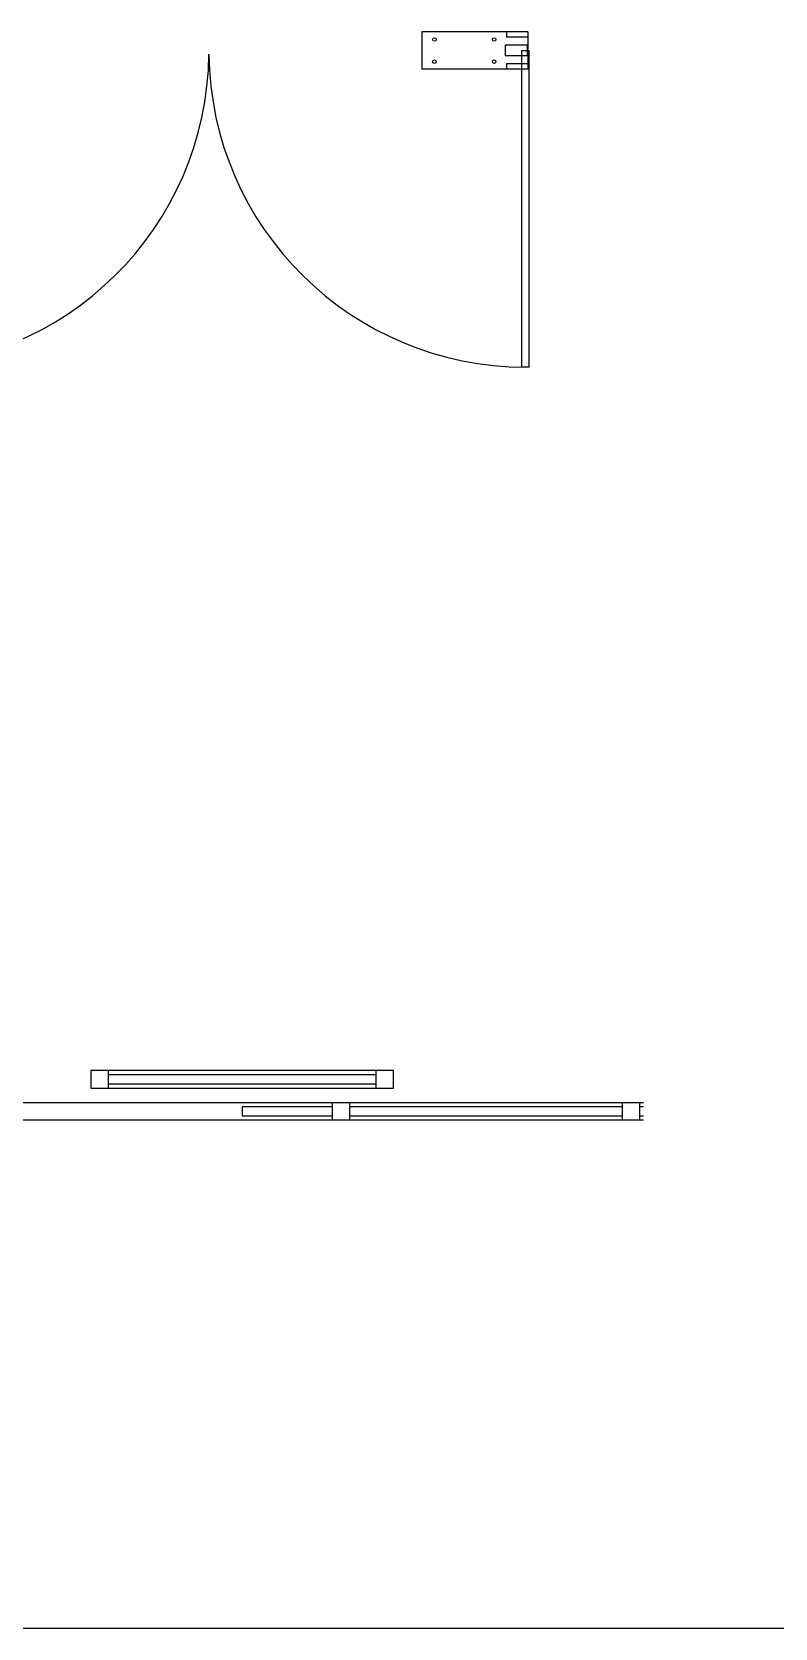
# Model space of a CAD drawing. Header units: inches. Extents: x -12530 to 36157, y 78659 to 110077.
# Drawn here: x 20911 to 23000, y 81285 to 85774 of the extents above; entities that cross this region are included whole.
import ezdxf

# ---------------------------------------------------------------- set-up
doc = ezdxf.new("R2010")
doc.units = ezdxf.units.IN
doc.header["$MEASUREMENT"] = 0
doc.layers.add('freecads.com', color=7, linetype='Continuous')

msp = doc.modelspace()

# ---------------------------------------------------------------- hatches: boundary and pattern name
at = {"layer": 'freecads.com'}
msp.add_hatch(color=256, dxfattribs=at).paths.add_polyline_path([(22307.1, 85723, -0.102469), (22308.2, 85725), (22308.2, 85717.4, -0.102469), (22307.1, 85719.3), (22305.1, 85716.2, -0.365734), (22305.1, 85726.2)])

# ---------------------------------------------------------------- linework, layer by layer
for p, q in [((22007.2, 85773.7), (22007.2, 85668.7)), ((22305.2, 85773.7), (22007.2, 85773.7)), ((22241.2, 85736.2), (22241.2, 85706.2)), ((22303.2, 85736.2), (22241.2, 85736.2)), ((22245.2, 85773.7), (22245.2, 85758.7)), ((22305.2, 85758.7), (22245.2, 85758.7)), ((22303.2, 85736.2), (22303.2, 85706.2)), ((22305.2, 85773.7), (22305.2, 85725.9)), ((22303.2, 85706.2), (22241.2, 85706.2)), ((22288.2, 84831.2), (22288.2, 85721.2)), ((22288.2, 85721.2), (22308.2, 85721.2)), ((22305.2, 85716.4), (22305.2, 85668.7)), ((22308.2, 84831.2), (22308.2, 85721.2)), ((22305.2, 85668.7), (22007.2, 85668.7)), ((22305.2, 85683.7), (22245.2, 85683.7)), ((22245.2, 85683.7), (22245.2, 85668.7)), ((22308.2, 84831.2), (22288.2, 84831.2)), ((21927.5, 82853), (21075.9, 82853)), ((21075.9, 82853), (21075.9, 82803)), ((21125.9, 82803), (21125.9, 82853)), ((21877.5, 82840.5), (21125.9, 82840.5)), ((21877.5, 82853), (21877.5, 82803)), ((21927.5, 82803), (21927.5, 82853)), ((21075.9, 82803), (21927.5, 82803)), ((21125.9, 82815.5), (21877.5, 82815.5)), ((18360.6, 82762.9), (22629.9, 82762.9)), ((21754.4, 82750.4), (21501.7, 82750.4)), ((21501.7, 82750.4), (21501.7, 82725.4)), ((22570, 82750.4), (21804.4, 82750.4)), ((22629.9, 82750.4), (22620, 82750.4)), ((22629.9, 82712.9), (18360.6, 82712.9)), ((21501.7, 82725.4), (21754.4, 82725.4)), ((21804.4, 82725.4), (22570, 82725.4)), ((22620, 82725.4), (22629.9, 82725.4))]:
    msp.add_line(p, q, dxfattribs=at)
at = {"layer": 'freecads.com', "extrusion": (0, 0, -1)}
for p, q in [((21754.4, 82762.9), (21754.4, 82712.9)), ((21804.4, 82712.9), (21804.4, 82762.9)), ((22570, 82762.9), (22570, 82712.9)), ((22620, 82712.9), (22620, 82762.9))]:
    msp.add_line(p, q, dxfattribs=at)
at = {"layer": 'freecads.com'}
msp.add_lwpolyline([(-12530.4, 81285), (36157.1, 81285)], dxfattribs=at)
for centre in [(22042.2, 85752.4), (22210.2, 85752.4), (22042.2, 85689.9), (22210.2, 85689.9)]:
    msp.add_circle(centre, 5, dxfattribs=at)
at = {"layer": 'freecads.com', "ltscale": 0.5}
for centre, start, end in [((20518.2, 85721.2), 270, 359.3563), ((22298.2, 85721.2), 180.6437, 270)]:
    msp.add_arc(centre, 890.1, start, end, dxfattribs=at)

doc.saveas('drawing.dxf')
